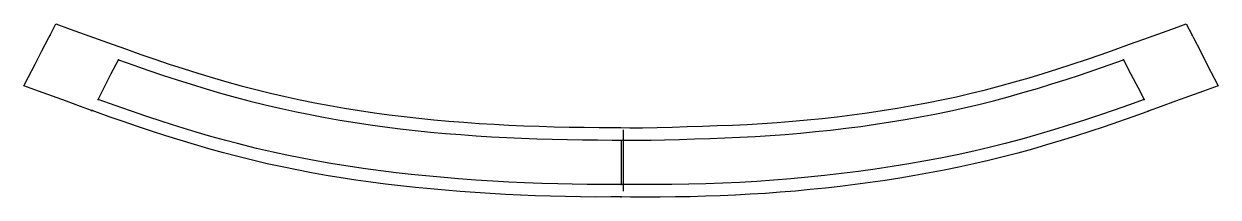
# Model space of a CAD drawing. Extents: x -3330 to -2118, y -201 to -25.
import ezdxf

# ---------------------------------------------------------------- set-up
doc = ezdxf.new("R2010")
doc.units = 0
for name, color, linetype in [('1', 1, 'Continuous'), ('14', 3, 'Continuous'), ('4', 2, 'Continuous'), ('7', 7, 'Continuous'), ('8', 6, 'Continuous')]:
    doc.layers.add(name, color=color, linetype=linetype)

msp = doc.modelspace()

# ---------------------------------------------------------------- linework, layer by layer
at = {"layer": '1'}
msp.add_lwpolyline([(-2724.424438, -200.478249), (-2724.29718, -200.4772), (-2734.850695, -200.563825), (-2750.117182, -200.593981), (-2765.585571, -200.48169), (-2780.894224, -200.209917), (-2795.976205, -199.817776), (-2811.278709, -199.309795), (-2826.482526, -198.689977), (-2841.775357, -197.947099), (-2857.188497, -197.076787), (-2872.467733, -196.091947), (-2887.577126, -194.995161), (-2902.838104, -193.759211), (-2917.795721, -192.418073), (-2933.032642, -190.914267), (-2948.066338, -189.288028), (-2963.271699, -187.492124), (-2978.371684, -185.550287), (-2993.535477, -183.43183), (-3008.404431, -181.179063), (-3023.513637, -178.70073), (-3038.371258, -176.068659), (-3053.411217, -173.199824), (-3068.399083, -170.132114), (-3083.356134, -166.858278), (-3098.41103, -163.342222), (-3113.270422, -159.650324), (-3127.861881, -155.812148), (-3142.616797, -151.722933), (-3157.262266, -147.473888), (-3171.920526, -143.051178), (-3186.324655, -138.561851), (-3200.903824, -133.884525), (-3215.237952, -129.132325), (-3229.719679, -124.16216), (-3243.867332, -119.17278), (-3258.277232, -113.998265), (-3261.025696, -113.004007), (-3261.7453, -112.744999), (-3272.793079, -108.746973), (-3287.192893, -103.544592), (-3301.365785, -98.430078), (-3315.64835, -93.27333), (-3330.402832, -87.942858), (-3325.96811, -79.333116), (-3319.08972, -65.979055), (-3312.085587, -52.380716), (-3305.12625, -38.869162), (-3303.898926, -36.486518), (-3298.027954, -25.087671), (-3283.471418, -30.30355), (-3269.332134, -35.367234), (-3254.925189, -40.525447), (-3240.645582, -45.648296), (-3226.244702, -50.823589), (-3211.826279, -55.949685), (-3197.595117, -60.885977), (-3183.089727, -65.761077), (-3168.58984, -70.462632), (-3153.986052, -75.034826), (-3139.20231, -79.507132), (-3124.50746, -83.777155), (-3109.781251, -87.855177), (-3094.978093, -91.733993), (-3080.116171, -95.393574), (-3065.204131, -98.830442), (-3050.051905, -102.087678), (-3035.046766, -105.09176), (-3019.956842, -107.902888), (-3004.877685, -110.510041), (-2989.881531, -112.909495), (-2974.742527, -115.142625), (-2959.82269, -117.16333), (-2944.635684, -119.04204), (-2929.66956, -120.722888), (-2914.444722, -122.265583), (-2899.183133, -123.648845), (-2883.929271, -124.870829), (-2868.524417, -125.944932), (-2853.249181, -126.860923), (-2838.213178, -127.628985), (-2822.924644, -128.285966), (-2807.485376, -128.835333), (-2792.189268, -129.281637), (-2776.954002, -129.639994), (-2761.653674, -129.90037), (-2746.513193, -130.049538), (-2731.511662, -130.115792), (-2724.636841, -130.12084), (-2715.308327, -130.288308), (-2702.651732, -130.346192), (-2687.846479, -130.13518), (-2672.494512, -129.713723), (-2657.19606, -129.22002), (-2641.848931, -128.719919), (-2626.761286, -128.230399), (-2611.415509, -127.67678), (-2596.339628, -126.968278), (-2581.011532, -126.044664), (-2565.780399, -124.960232), (-2550.474625, -123.722842), (-2535.426703, -122.363072), (-2520.147732, -120.829225), (-2505.123617, -119.155371), (-2489.882699, -117.280582), (-2474.651477, -115.22619), (-2459.459008, -112.99216), (-2444.250617, -110.564081), (-2429.118656, -107.951463), (-2414.151367, -105.168092), (-2399.093246, -102.158634), (-2383.989583, -98.917404), (-2369.024418, -95.475076), (-2354.444071, -91.891368), (-2339.58719, -88.008067), (-2325.025269, -83.984437), (-2310.276837, -79.708323), (-2295.839809, -75.349593), (-2281.184252, -70.765555), (-2266.472488, -66.011106), (-2251.910004, -61.139377), (-2237.252588, -56.047661), (-2222.787524, -50.893935), (-2208.248988, -45.681005), (-2193.768834, -40.490768), (-2179.521371, -35.38566), (-2165.261811, -30.277737), (-2150.773621, -25.089555), (-2144.910736, -36.47249), (-2143.49009, -39.230518), (-2136.466495, -52.866842), (-2129.470399, -66.449777), (-2122.468939, -80.04305), (-2118.440857, -87.863503), (-2133.253981, -93.233048), (-2147.585465, -98.425056), (-2161.747577, -103.553787), (-2176.190749, -108.792726), (-2189.308167, -113.560286), (-2190.698565, -114.064703), (-2205.152749, -119.273275), (-2219.603212, -124.373966), (-2234.136683, -129.357417), (-2248.682373, -134.174783), (-2263.313332, -138.864716), (-2277.755418, -143.358887), (-2292.468714, -147.782996), (-2306.920359, -151.953771), (-2321.733268, -156.03297), (-2336.652168, -159.927912), (-2351.570952, -163.601105), (-2366.435436, -167.037718), (-2381.450621, -170.294903), (-2396.353214, -173.329546), (-2411.444712, -176.211773), (-2426.275089, -178.865223), (-2441.42874, -181.400389), (-2456.43899, -183.742107), (-2471.644318, -185.946122), (-2486.718607, -187.967082), (-2501.967219, -189.848311), (-2517.037226, -191.54935), (-2532.321228, -193.11702), (-2547.418758, -194.512757), (-2562.730907, -195.77603), (-2577.848101, -196.875423), (-2593.181775, -197.84324), (-2608.309395, -198.655209), (-2623.658442, -199.33633), (-2638.785742, -199.869212), (-2654.144525, -200.272967), (-2669.260089, -200.538032), (-2684.623586, -200.671815), (-2699.930678, -200.673881), (-2714.850114, -200.581124), (-2724.538269, -200.47678)], close=True, dxfattribs=at)
at = {"layer": '14'}
msp.add_lwpolyline([(-2724.40155, -187.777214), (-2724.40155, -187.777214), (-2728.284005, -187.840329), (-2742.916082, -187.928954), (-2758.707487, -187.85263), (-2773.835497, -187.642467), (-2788.595906, -187.318777), (-2804.861632, -186.831867), (-2822.490399, -186.15264), (-2838.11958, -185.418716), (-2854.514181, -184.514193), (-2871.591792, -183.422234), (-2889.27013, -182.125996), (-2907.466777, -180.608647), (-2922.341986, -179.224248), (-2937.454069, -177.678937), (-2952.760865, -175.964094), (-2968.220173, -174.0711), (-2983.789905, -171.991327), (-2999.427862, -169.716157), (-3019.007008, -166.584285), (-3032.219915, -164.280044), (-3047.835588, -161.351428), (-3063.412658, -158.203479), (-3078.944591, -154.833746), (-3094.424929, -151.239763), (-3113.692864, -146.428196), (-3125.397263, -143.319674), (-3140.564726, -139.098852), (-3155.406526, -134.777769), (-3173.276642, -129.347334), (-3190.120644, -124.018477), (-3205.651149, -118.934669), (-3222.14931, -113.359563), (-3237.821095, -107.893101), (-3255.157776, -101.6119), (-3255.157776, -101.6119), (-3255.157776, -101.6119), (-3248.62574, -88.930058), (-3241.667332, -75.4204), (-3234.429626, -61.36847), (-3234.429626, -61.36847), (-3218.966908, -66.906794), (-3204.449846, -71.975316), (-3189.820992, -76.916079), (-3175.002522, -81.739138), (-3160.468983, -86.318301), (-3145.563456, -90.86486), (-3130.839489, -95.180495), (-3115.829739, -99.374185), (-3100.763548, -103.361668), (-3085.641579, -107.130382), (-3070.598057, -110.638726), (-3055.370362, -113.950864), (-3039.88495, -117.088325), (-3024.570874, -119.974903), (-3009.702294, -122.579001), (-2994.319612, -125.074071), (-2978.907096, -127.377806), (-2964.00394, -129.424979), (-2948.541876, -131.367224), (-2933.308538, -133.105013), (-2917.806951, -134.69999), (-2902.437525, -136.114726), (-2886.904982, -137.381447), (-2871.360931, -138.488345), (-2855.86557, -139.435314), (-2840.426025, -140.23695), (-2825.257365, -140.902467), (-2809.72442, -141.471122), (-2794.117021, -141.937121), (-2778.795992, -142.298554), (-2763.578881, -142.567295), (-2748.257833, -142.747506), (-2733.364549, -142.829686), (-2724.755554, -142.820606), (-2723.157722, -142.856791), (-2708.455945, -143.049437), (-2693.976048, -143.016321), (-2680.239453, -142.7215), (-2664.884535, -142.17652), (-2649.715165, -141.6353), (-2634.357665, -141.183771), (-2619.001833, -140.699017), (-2603.681618, -140.053429), (-2588.338807, -139.224711), (-2573.005225, -138.225346), (-2557.682501, -137.066731), (-2542.23286, -135.747628), (-2526.937279, -134.294635), (-2511.658243, -132.683292), (-2496.360539, -130.895805), (-2481.121545, -128.93655), (-2466.155268, -126.836159), (-2450.966338, -124.52097), (-2436.004276, -122.052629), (-2420.877535, -119.360729), (-2405.787071, -116.472054), (-2391.089041, -113.456212), (-2376.082605, -110.158457), (-2361.222626, -106.66078), (-2346.320075, -102.918354), (-2331.471855, -98.964644), (-2316.631826, -94.798245), (-2301.892506, -90.460994), (-2287.200486, -85.966158), (-2272.603498, -81.355787), (-2257.997216, -76.589514), (-2243.621406, -71.723509), (-2229.017235, -66.617226), (-2214.318542, -61.473756), (-2214.372864, -61.368489), (-2206.854815, -75.964549), (-2199.735725, -89.786231), (-2193.644714, -101.6119), (-2193.644714, -101.6119), (-2209.361666, -107.333578), (-2224.09234, -112.504201), (-2238.959085, -117.568781), (-2253.951043, -122.525087), (-2270.321958, -127.761439), (-2285.556151, -132.461532), (-2301.441518, -137.172519), (-2317.789273, -141.799432), (-2334.410633, -146.247304), (-2349.450097, -150.025879), (-2366.246416, -153.974299), (-2383.106877, -157.665107), (-2400.024642, -161.109282), (-2416.992816, -164.317791), (-2432.227309, -167.000381), (-2449.273196, -169.790359), (-2466.354121, -172.367617), (-2483.467063, -174.735388), (-2500.609005, -176.896903), (-2517.777042, -178.855411), (-2534.968153, -180.614143), (-2552.17932, -182.176334), (-2569.407638, -183.545228), (-2586.650088, -184.724059), (-2603.90365, -185.716062), (-2621.165419, -186.524479), (-2638.432377, -187.152546), (-2655.701504, -187.603498), (-2672.969894, -187.880576), (-2690.23453, -187.987016), (-2706.30787, -187.943937), (-2720.693464, -187.821247), (-2724.40155, -187.777214)], close=True, dxfattribs=at)
at = {"layer": '4'}
for p in [(-3303.898926, -36.486518), (-2144.910736, -36.47249), (-3234.429626, -61.36847), (-2214.372864, -61.368489), (-3255.157776, -101.6119), (-3255.157776, -101.6119), (-2193.644714, -101.6119), (-3261.7453, -112.744999), (-3261.025696, -113.004007), (-2189.308167, -113.560286), (-2724.40155, -187.777214), (-2724.40155, -187.777214), (-2724.538269, -200.47678), (-2724.29718, -200.4772)]:
    msp.add_point(p, dxfattribs=at)
at = {"layer": '7'}
msp.add_line((-2722.257385, -132.500181), (-2722.257385, -194.629478), dxfattribs=at)
at = {"layer": '8'}
msp.add_lwpolyline([(-2724.40155, -142.795525), (-2724.40155, -158.528209), (-2724.40155, -173.544126), (-2724.40155, -187.777214)], dxfattribs=at)

doc.saveas('drawing.dxf')
